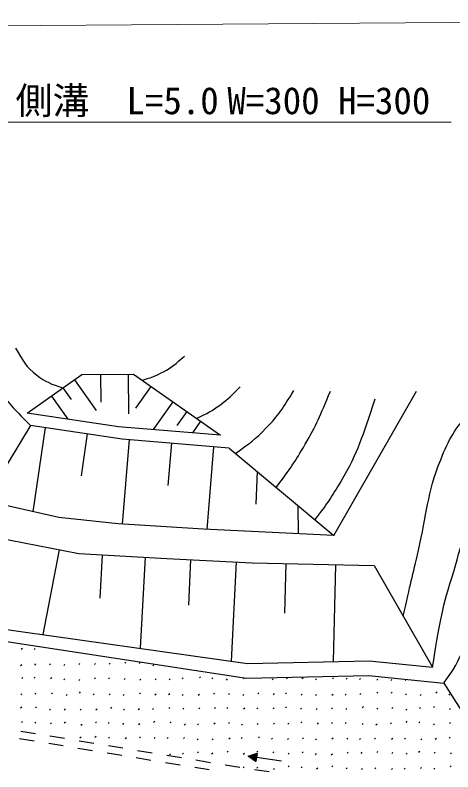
# Model space of a CAD drawing. Units: millimetres, scale not verified. Extents: x 40000 to 680000, y 20000 to 380000.
# Drawn here: x 233972 to 263562, y 286556 to 337667 of the extents above; entities that cross this region are included whole.
import ezdxf
from ezdxf.enums import TextEntityAlignment as Align

# ---------------------------------------------------------------- set-up
doc = ezdxf.new("R2010")
doc.units = ezdxf.units.MM
doc.header["$LTSCALE"] = 1000
doc.layers.add('M-BGD', color=7, linetype='Continuous', lineweight=25)
doc.layers.add('M-STR-HTXT', color=7, linetype='Continuous', lineweight=13)
doc.styles.add('ＭＳ ゴシック', font='')
doc.styles.get('ＭＳ ゴシック').set_extended_font_data('MS Gothic')

msp = doc.modelspace()

# ---------------------------------------------------------------- linework, layer by layer
at = {"layer": 'M-BGD'}
for p, q in [((239742, 313399), (239761, 311532)), ((241608, 313418), (241636, 310744)), ((237986, 313036), (239447, 310971)), ((237207, 312485), (237758, 311706)), ((243150, 312591), (242113, 311115)), ((236427, 311934), (237530, 310375)), ((244626, 311555), (243304, 309672)), ((245568, 310894), (244907, 309953)), ((235019, 309951), (231926, 304859)), ((236009, 309804), (235170, 304130)), ((246510, 310234), (245959, 309449)), ((238846, 309385), (238426, 306548)), ((241686, 308996), (241209, 303294)), ((244537, 308757), (244299, 305906)), ((247388, 308518), (246921, 302936)), ((250324, 306855), (250240, 304647)), ((253074, 304557), (253108, 302637)), ((236959, 301556), (235838, 295832)), ((239847, 301210), (239688, 298298)), ((242759, 301051), (242424, 294902)), ((245834, 300892), (245682, 297816)), ((248910, 300739), (248577, 294033)), ((252265, 300630), (252185, 297274)), ((255621, 300549), (255464, 294005)), ((234392, 294838), (234463, 294908)), ((235261, 294812), (235332, 294882)), ((236350, 294894), (236360, 294904)), ((240328, 293819), (240399, 293890)), ((241379, 293894), (241450, 293964)), ((242361, 293877), (242432, 293947)), ((234345, 293747), (234415, 293817)), ((235313, 293772), (235383, 293843)), ((236304, 293783), (236375, 293854)), ((237263, 293738), (237334, 293808)), ((238274, 293809), (238345, 293879)), ((239330, 293798), (239401, 293869)), ((243280, 293721), (243350, 293791)), ((234415, 292852), (234486, 292923)), ((235251, 292888), (235322, 292959)), ((236374, 292848), (236444, 292919)), ((239338, 292842), (239409, 292913)), ((240273, 292833), (240343, 292903)), ((245271, 292834), (245342, 292905)), ((246430, 292899), (246500, 292969)), ((247276, 292834), (247347, 292905)), ((249415, 292839), (249474, 292898)), ((250396, 292891), (250398, 292893)), ((252317, 292833), (252388, 292904)), ((253362, 292862), (253433, 292933)), ((255434, 292829), (255504, 292900)), ((256340, 292816), (256410, 292887)), ((237267, 292774), (237338, 292845)), ((238283, 292716), (238353, 292786)), ((241347, 292796), (241418, 292866)), ((242405, 292744), (242476, 292815)), ((243431, 292767), (243502, 292838)), ((244391, 292775), (244462, 292846)), ((248256, 292759), (248327, 292830)), ((251346, 292761), (251416, 292832)), ((254273, 292772), (254344, 292842)), ((257257, 292790), (257327, 292861)), ((258420, 292744), (258491, 292815)), ((259371, 292733), (259442, 292804)), ((260334, 292720), (260405, 292791)), ((261289, 292704), (261293, 292708)), ((235312, 291795), (235383, 291866)), ((236429, 291827), (236500, 291898)), ((238324, 291880), (238395, 291951)), ((242379, 291819), (242449, 291890)), ((244351, 291788), (244422, 291858)), ((247387, 291806), (247457, 291876)), ((250385, 291818), (250456, 291889)), ((252249, 291818), (252320, 291888)), ((258428, 291878), (258499, 291948)), ((259380, 291880), (259451, 291950)), ((262420, 291881), (262490, 291951)), ((234366, 291761), (234437, 291831)), ((237412, 291708), (237482, 291779)), ((239250, 291748), (239321, 291818)), ((240335, 291766), (240406, 291837)), ((241277, 291707), (241347, 291777)), ((243426, 291748), (243497, 291819)), ((245271, 291714), (245341, 291785)), ((246355, 291741), (246426, 291811)), ((248386, 291772), (248457, 291842)), ((249369, 291716), (249440, 291787)), ((251441, 291768), (251512, 291839)), ((253308, 291739), (253379, 291810)), ((254280, 291713), (254351, 291784)), ((255389, 291733), (255460, 291804)), ((256289, 291737), (256360, 291807)), ((257279, 291772), (257350, 291843)), ((260354, 291766), (260425, 291837)), ((261346, 291713), (261416, 291784)), ((263289, 291729), (263360, 291799)), ((234345, 290884), (234415, 290955)), ((235349, 290871), (235420, 290942)), ((240446, 290844), (240517, 290915)), ((242300, 290771), (242370, 290842)), ((243249, 290768), (243320, 290839)), ((244355, 290828), (244426, 290898)), ((245308, 290785), (245379, 290856)), ((246394, 290820), (246465, 290891)), ((247445, 290843), (247516, 290914)), ((248281, 290840), (248352, 290911)), ((249418, 290810), (249489, 290881)), ((250309, 290808), (250380, 290879)), ((251418, 290802), (251489, 290872)), ((252249, 290884), (252319, 290954)), ((253260, 290785), (253331, 290856)), ((254313, 290761), (254384, 290832)), ((255357, 290819), (255428, 290890)), ((256317, 290769), (256387, 290839)), ((257439, 290891), (257510, 290962)), ((258422, 290788), (258493, 290859)), ((259437, 290827), (259508, 290898)), ((261295, 290837), (261365, 290908)), ((262261, 290897), (262331, 290967)), ((263341, 290766), (263412, 290837)), ((236298, 290721), (236369, 290792)), ((237309, 290733), (237380, 290804)), ((238369, 290728), (238440, 290798)), ((239438, 290742), (239509, 290813)), ((241299, 290726), (241370, 290796)), ((260384, 290719), (260455, 290789)), ((234405, 289895), (234476, 289966)), ((235308, 289840), (235379, 289910)), ((236368, 289807), (236438, 289878)), ((237298, 289859), (237368, 289929)), ((239395, 289872), (239465, 289943)), ((240265, 289813), (240336, 289884)), ((241257, 289763), (241327, 289834)), ((242320, 289749), (242391, 289820)), ((243336, 289898), (243406, 289969)), ((244444, 289875), (244515, 289945)), ((247414, 289791), (247485, 289862)), ((248390, 289818), (248461, 289888)), ((250329, 289748), (250399, 289819)), ((251438, 289777), (251509, 289848)), ((252396, 289767), (252467, 289838)), ((253280, 289876), (253351, 289946)), ((254418, 289787), (254489, 289857)), ((255347, 289816), (255417, 289886)), ((256275, 289813), (256346, 289884)), ((257425, 289755), (257495, 289825)), ((258363, 289739), (258434, 289809)), ((259338, 289807), (259409, 289878)), ((260399, 289901), (260469, 289972)), ((261266, 289869), (261336, 289940)), ((262259, 289736), (262330, 289807)), ((263329, 289829), (263399, 289900)), ((234356, 289309), (235343, 289147)), ((238424, 289709), (238495, 289780)), ((245407, 289721), (245478, 289792)), ((246296, 289724), (246367, 289795)), ((249283, 289717), (249353, 289788)), ((234269, 288817), (235255, 288655)), ((236329, 288985), (237316, 288822)), ((238355, 288852), (238426, 288923)), ((239369, 288901), (239440, 288971)), ((240291, 288831), (240362, 288902)), ((241419, 288814), (241490, 288884)), ((242378, 288850), (242448, 288921)), ((243373, 288800), (243444, 288871)), ((244257, 288808), (244328, 288879)), ((245360, 288810), (245431, 288881)), ((246270, 288726), (246340, 288797)), ((247284, 288715), (247355, 288786)), ((248428, 288781), (248499, 288852)), ((249248, 288807), (249319, 288878)), ((250430, 288862), (250501, 288933)), ((251294, 288758), (251365, 288829)), ((252387, 288744), (252457, 288815)), ((253402, 288794), (253473, 288865)), ((254275, 288714), (254346, 288785)), ((255390, 288778), (255461, 288849)), ((256399, 288766), (256470, 288836)), ((257258, 288742), (257328, 288812)), ((258253, 288772), (258323, 288843)), ((259424, 288757), (259494, 288828)), ((260289, 288769), (260359, 288840)), ((261394, 288709), (261464, 288780)), ((262374, 288755), (262445, 288826)), ((263304, 288829), (263375, 288900)), ((236242, 288492), (237229, 288330)), ((238303, 288660), (239290, 288497)), ((240276, 288335), (241263, 288172)), ((238215, 288167), (239202, 288005)), ((240189, 287842), (241176, 287680)), ((242250, 288010), (243237, 287847)), ((244399, 287712), (244470, 287783)), ((245276, 287740), (245347, 287811)), ((246301, 287843), (246372, 287914)), ((247256, 287766), (247326, 287836)), ((248307, 287881), (248378, 287952)), ((249396, 287756), (249466, 287827)), ((249722, 287611), (250324, 287811)), ((250164, 287757), (250313, 287736)), ((250324, 287811), (250243, 287249)), ((250244, 287784), (250319, 287773)), ((250308, 287877), (250379, 287948)), ((251393, 287832), (251464, 287903)), ((252433, 287743), (252504, 287814)), ((253370, 287841), (253441, 287911)), ((254277, 287714), (254348, 287785)), ((255345, 287704), (255416, 287775)), ((256407, 287820), (256477, 287891)), ((257366, 287807), (257437, 287877)), ((258426, 287864), (258497, 287935)), ((259430, 287801), (259500, 287872)), ((260394, 287742), (260464, 287813)), ((261248, 287894), (261319, 287965)), ((262292, 287812), (262362, 287883)), ((263394, 287780), (263465, 287850)), ((242162, 287518), (243149, 287355)), ((244223, 287685), (245210, 287523)), ((246197, 287360), (247183, 287198)), ((250243, 287249), (249722, 287611)), ((249757, 287587), (250281, 287511)), ((249762, 287624), (250286, 287549)), ((249827, 287539), (250275, 287474)), ((249843, 287651), (250292, 287586)), ((249896, 287490), (250270, 287437)), ((249923, 287678), (250297, 287624)), ((249965, 287442), (250265, 287399)), ((250003, 287704), (250302, 287661)), ((250035, 287394), (250259, 287362)), ((250083, 287731), (250308, 287698)), ((250104, 287346), (250254, 287324)), ((250174, 287298), (250249, 287287)), ((251967, 287288), (250284, 287530)), ((244136, 287193), (245122, 287030)), ((246109, 286868), (247096, 286705)), ((248170, 287035), (249157, 286873)), ((249397, 286833), (249456, 286893)), ((250319, 286801), (250389, 286872)), ((251437, 286707), (251507, 286777)), ((252425, 286897), (252496, 286968)), ((253316, 286818), (253386, 286889)), ((254352, 286754), (254423, 286825)), ((255383, 286899), (255454, 286970)), ((256352, 286752), (256422, 286822)), ((257384, 286705), (257455, 286776)), ((258280, 286763), (258351, 286834)), ((259407, 286713), (259478, 286784)), ((260265, 286733), (260336, 286804)), ((261382, 286789), (261452, 286860)), ((262278, 286734), (262349, 286804)), ((263374, 286889), (263445, 286959)), ((250145, 286718), (251135, 286576))]:
    msp.add_line(p, q, dxfattribs=at)
for points in [[(234794, 310779), (238480, 313386), (241966, 313422), (247853, 309291)], [(248439, 308430), (255511, 302521), (261099, 312270)], [(247853, 309291), (240959, 309868), (234794, 310779)], [(248439, 308430), (241216, 309035), (235019, 309951)], [(255511, 302521), (246703, 302947), (240933, 303311), (236925, 303736), (231926, 304859)], [(219169, 298186), (225908, 300271), (229933, 302931), (238289, 301295), (244219, 300972), (250006, 300684), (258236, 300487), (262194, 293621)], [(219169, 298186), (249679, 293877), (257909, 294059), (262194, 293621)], [(217178, 297838), (249619, 292875), (257869, 293058), (262960, 292537)], [(262960, 292537), (266382, 287190), (270999, 286188), (280468, 291532), (286548, 290189), (299437, 290304), (306045, 291332), (323902, 295826), (325747, 295566)]]:
    msp.add_lwpolyline(points, dxfattribs=at)
for points, knots in [([(231008, 315765), (231759, 314142), (231995, 313565), (232903, 312331), (233640, 311329), (233980, 310965), (235019, 309951)], [0, 0, 0, 0, 1, 1, 1, 2, 2, 2, 2]), ([(234008, 315173), (234503, 314317), (234714, 313904), (235430, 313357), (236044, 312887), (236400, 312749), (237207, 312485)], [0, 0, 0, 0, 1, 1, 1, 2, 2, 2, 2]), ([(242563, 313003), (243227, 313208), (243462, 313290), (243991, 313574), (244601, 313901), (244813, 314100), (245416, 314625)], [0, 0, 0, 0, 1, 1, 1, 2, 2, 2, 2]), ([(246236, 310426), (246998, 310798), (247261, 310924), (247846, 311355), (248413, 311772), (248609, 311974), (249177, 312569)], [0, 0, 0, 0, 1, 1, 1, 2, 2, 2, 2]), ([(248870, 308070), (249860, 308765), (250198, 309024), (250929, 309766), (251799, 310649), (252055, 311095), (252822, 312312)], [0, 0, 0, 0, 1, 1, 1, 2, 2, 2, 2]), ([(260202, 297077), (260697, 299237), (260825, 299787), (261237, 301521), (261806, 303915), (261812, 305360), (262737, 307640), (263288, 308996), (263684, 309798), (264751, 310799), (265871, 311849), (266854, 312164), (268383, 312299), (269733, 312418), (270477, 311966), (271778, 311588), (272961, 311245), (273383, 311078), (274744, 310515)], [0, 0, 0, 0, 1, 1, 1, 2, 2, 2, 3, 3, 3, 4, 4, 4, 5, 5, 5, 6, 6, 6, 6]), ([(251623, 305770), (252598, 307080), (252893, 307494), (253581, 308679), (254361, 310023), (254573, 310563), (255288, 312273)], [0, 0, 0, 0, 1, 1, 1, 2, 2, 2, 2]), ([(258289, 311734), (257402, 309122), (257193, 308189), (255985, 306172), (255359, 305126), (255109, 304720), (254229, 303593)], [0, 0, 0, 0, 1, 1, 1, 2, 2, 2, 2]), ([(262194, 293621), (262632, 296442), (262773, 297359), (263488, 299665), (264198, 301957), (264381, 303427), (265817, 305350), (266758, 306610), (267305, 307604), (268817, 308035), (269833, 308324), (270554, 308184), (271502, 307719), (272618, 307172), (272889, 306363), (273792, 305508), (275418, 303969), (275974, 303497), (278046, 301663)], [0, 0, 0, 0, 1, 1, 1, 2, 2, 2, 3, 3, 3, 4, 4, 4, 5, 5, 5, 6, 6, 6, 6]), ([(262960, 292537), (263672, 293575), (263901, 293979), (264335, 294987), (264945, 296406), (264709, 297384), (265223, 298841), (265663, 300092), (265971, 300789), (266694, 301901), (267182, 302651), (267393, 303206), (268166, 303654), (269000, 304136), (269774, 304374), (270619, 303911), (271512, 303421), (271863, 302819), (272254, 301878), (273109, 299825), (272469, 298362), (273208, 296264), (274210, 293417), (275395, 292368), (277663, 289949)], [0, 0, 0, 0, 1, 1, 1, 2, 2, 2, 3, 3, 3, 4, 4, 4, 5, 5, 5, 6, 6, 6, 7, 7, 7, 8, 8, 8, 8])]:
    msp.add_open_spline(points, degree=3, knots=knots, dxfattribs=at)
at = {"layer": 'M-STR-HTXT'}
for points in [[(73322, 325320), (118626, 336111), (331186, 337667)], [(263444, 330427), (232323, 330427), (228194, 290324)]]:
    msp.add_lwpolyline(points, dxfattribs=at)

# ---------------------------------------------------------------- texts
at = {"layer": 'M-STR-HTXT', "style": 'ＭＳ ゴシック'}
for s, p in [('側溝\u3000L=5.0', (240866, 330427)), ('W=300 H=300', (255178, 330427))]:
    msp.add_text(s, height=1833, dxfattribs=at).set_placement(p, align=Align.BOTTOM_CENTER)

doc.saveas('drawing.dxf')
